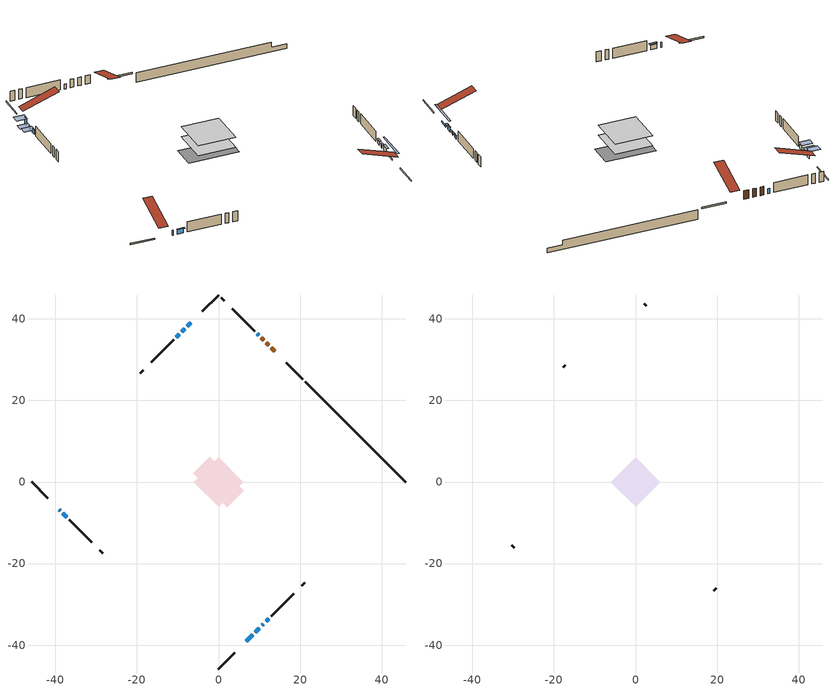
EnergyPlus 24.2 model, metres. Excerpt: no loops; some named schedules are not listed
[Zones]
conditioned space
 floor outside (Floor1 construction): -1.67,0 0,1.67 1.67,0 0,-1.67 z1.14
 floor adiabatic (AdiabaticFloorConstruction): -6.12,0 0,6.12 6.12,0 0,-6.12 z1.14
 floor foundation (Slab1 construction): -6.14,2.11 -2.11,6.14 6.14,-2.11 2.11,-6.14 z-1.17
 wall outside (RimJoist1 construction): 0,-45.85 3.96,-41.89 / -45.85,0 -41.89,-3.96 / 0,45.85 -3.96,41.89 / 20.62,25.23 16.66,29.19 z1.14:1.44
 wall outside (AdiabaticWallConstruction 1): 13.78,32.07 12.95,32.89 / 12.3,33.55 11.73,34.12 / 11.07,34.78 10.47,35.38 z1.14:3.17
 wall outside (AdiabaticWallConstruction): -6.84,39.01 -7.63,38.22 z1.14:2.77; -39.01,-6.84 -38.83,-7.02 / 9.81,36.04 9.51,36.34 z1.14:2.36; 6.84,-39.01 8.41,-37.44 z1.14:1.47; -8.29,37.56 -8.99,36.86 / 10.69,-35.16 11.03,-34.82 z1.14:1.85; -9.65,36.2 -10.35,35.5 z1.14:2.08; 9.06,-36.79 10.03,-35.82 / -38.18,-7.67 -37.2,-8.65 z1.14:2.21; 11.69,-34.16 12.33,-33.51 z1.14:1.96
 wall outside (Wall1 construction): 12.99,-32.86 18.5,-27.35 / -36.55,-9.3 -31.04,-14.81 / -11,34.85 -16.51,29.34 / 8.86,36.99 3.35,42.5 z1.14:3.58
 wall outside (Wall3 construction): 20.41,-25.44 21.19,-24.66 / -29.13,-16.72 -28.35,-17.5 / -18.42,27.43 -19.2,26.64 / 1.44,44.41 0.66,45.19 z1.14:3.58
 wall foundation (FoundationWall1 construction): 21.28,24.57,-1.17 21.28,24.57,1.14 43.39,2.46,1.14 43.39,2.46,-0.04 45.85,0,-0.04 45.85,0,-1.17
 window (WindowConstruction 6): -6.84,39.01 -7.63,38.22 z1.14:2.76
 window (WindowConstruction 9): -39.01,-6.84 -38.83,-7.02 z1.14:2.36
 window (WindowConstruction 8): 6.84,-39.01 8.41,-37.44 z1.14:1.47
 window (WindowConstruction 7): 9.81,36.04 9.52,36.33 z1.14:2.36
 window (WindowConstruction): -8.29,37.56 -8.99,36.86 z1.14:1.85
 window (WindowConstruction 1): -9.65,36.2 -10.35,35.5 z1.14:2.08
 window (WindowConstruction 2): 9.06,-36.79 10.03,-35.82 z1.14:2.21
 window (WindowConstruction 3): 10.69,-35.16 11.03,-34.82 z1.14:1.85
 window (WindowConstruction 4): 11.69,-34.16 12.33,-33.52 z1.14:1.95
 window (WindowConstruction 5): -38.17,-7.67 -37.21,-8.64 z1.14:2.21
 door (Door): 13.78,32.07 12.96,32.89 z1.14:3.17
 door (Door 1): 12.3,33.55 11.73,34.12 z1.14:3.17
 door (Door 2): 11.07,34.78 10.47,35.38 z1.14:3.17
 ceiling adiabatic (AdiabaticFloorConstruction): 0,-6.12 6.12,0 0,6.12 -6.12,0 z1.14
attic - vented
 floor to conditioned space (Floor2 construction Reversed): -6.12,0 0,6.12 6.12,0 0,-6.12 z3.58
 wall outside (Wall2 construction): 19.16,-26.69 19.75,-26.1 / -30.38,-15.47 -29.79,-16.06 / -17.17,28.68 -17.76,28.09 / 2.69,43.16 2.1,43.75 z1.14:3.58
 roof outside (Roof1 construction): 6.19,-39.66,3.58 0.23,-33.71,6.39 -1.34,-35.28,6.39 4.62,-41.23,3.58; -39.66,-6.19,3.58 -33.71,-0.23,6.39 -35.28,1.34,6.39 -41.23,-4.62,3.58; -6.19,39.66,3.58 -0.23,33.71,6.39 1.34,35.28,6.39 -4.62,41.23,3.58; 14.44,31.41,3.58 8.48,25.46,6.39 10.05,23.89,6.39 16.01,29.84,3.58
shading: -7.84,38.01 -6.63,39.22 -8.36,40.94 -9.57,39.73 z3.06; 10.27,-35.58 4.98,-40.87 5.27,-41.16 10.56,-35.87 z4.11; -9.2,36.65 -8.08,37.77 -9.8,39.5 -10.93,38.38 z2.15; -10.56,35.29 -9.44,36.41 -11.16,38.14 -12.28,37.02 z2.38; 10.18,-35.67 8.92,-36.93 9.21,-37.22 10.47,-35.97 z2.41; 11.17,-34.68 10.55,-35.3 10.84,-35.59 11.46,-34.97 z2.05; 12.48,-33.37 11.55,-34.3 11.84,-34.6 12.77,-33.66 z2.15; -37.06,-8.79 -38.32,-7.53 -38.61,-7.82 -37.35,-9.08 z2.41
[Building]
Building 1: Terrain=Suburbs
[Site:Location]
Halifax Intl AP_NS: Latitude {deg}=44.88; Longitude {deg}=-63.51; Time Zone {hr}=-4; Elevation {m}=145; Keep Site Location Information=Yes
[Site:GroundTemperature:Shallow]
3.15511, 1.33576, 1.19006, 2.05344, 5.51939, 8.9692, 11.96, 13.8546, 14.0156, 12.4746, 9.56009, 6.2161
[Site:WaterMainsTemperature]
Calculation Method=Schedule; Temperature Schedule=mains temperature schedule
[Material] Roughness=Rough; Thermal Absorptance=0.9
Name | Thickness {m} | Conductivity {W/m-K} | Density {kg/m3} | Specific Heat {J/kg-K} | Solar Absorptance | Visible Absorptance
asphalt or fiberglass shingles | 0.00635 | 0.162714 | 1121.4 | 1465.45 | 0.4 | 0.4
ceiling loosefill ins | 0.169333 | 0.0480833 | 16.02 | 1046.75 | 0.7 | 0.7
ceiling stud and cavity | 0.1397 | 0.174367 | 65.682 | 1177.47 | 0.7 | 0.7
concrete 4.0 in. | 0.1016 | 1.803125 | 2242.8 | 837.4 | 0.7 | 0.7
concrete 8.0 in. | 0.2032 | 1.803125 | 2242.8 | 837.4 | 0.7 | 0.7
door material | 0.04445 | 0.053851 | 512.64 | 1214.23 | 0.7 | 0.7
door material 1 | 0.04445 | 0.188738 | 512.64 | 1214.23 | 0.7 | 0.7
door material 2 | 0.04445 | 0.20624 | 512.64 | 1214.23 | 0.7 | 0.7
exterior vertical ins | 0.00284565 | 0.029427 | 32.04 | 1214.23 | 0.7 | 0.7
floor covering | 0.0127 | 0.0433444 | 54.468 | 1339.84 | 0.6 | 0.6
floor rigid ins | 0.051816 | 0.029427 | 32.04 | 1214.23 | 0.7 | 0.7
floor rigid ins 1; wall rigid ins | 0.512978 | 0.029427 | 32.04 | 1214.23 | 0.7 | 0.7
floor stud and cavity | 0.1397 | 0.365279 | 92.3553 | 1139.71 | 0.7 | 0.7
floor stud and cavity 1 | 0.1397 | 1.75129 | 37.0049 | 1207.88 | 0.7 | 0.7
furniture material conditioned space 1 | 0.1524 | 0.115458 | 640.8 | 1214.23 | 0.6 | 0.6
gypsum board | 0.0127 | 0.160291 | 801 | 837.4 | 0.6 | 0.6
gypsum board 1 | 0.0127 | 0.160291 | 801 | 837.4 | 0.7 | 0.7
osb sheathing 0.5 in. | 0.0127 | 0.115458 | 512.64 | 1214.23 | 0.7 | 0.7
osb sheathing 0.75 in. | 0.01905 | 0.115458 | 512.64 | 1214.23 | 0.7 | 0.7
osb sheathing 2.0 in. | 0.0508 | 0.115458 | 512.64 | 1214.23 | 0.7 | 0.7
rim joist stud and cavity | 0.0508 | 0.0292424 | 125.044 | 1163.47 | 0.6 | 0.6
wall stud and cavity | 0.1397 | 0.0923614 | 139.0536 | 1170.24 | 0.7 | 0.7
wall stud and cavity 1 | 0.0889 | 6.1454 | 50.32683 | 1063.81 | 0.6 | 0.6
wall stud and cavity 2 | 0.1397 | 0.144313 | 139.0536 | 1170.24 | 0.7 | 0.7
wall stud and cavity 3 | 0.0889 | 0.380278 | 52.3479 | 1209.89 | 0.7 | 0.7
wall stud and cavity 4 | 0.0889 | 0.391764 | 83.0341 | 1211.67 | 0.7 | 0.7
wood siding | 0.0254 | 0.102417 | 544.68 | 1172.36 | 0.4 | 0.4
wood siding 1 | 0.00254 | 0.102417 | 544.68 | 1172.36 | 0.4 | 0.4
wood siding 2; wood siding 3; wood siding 4 | 0.0254 | 0.102417 | 544.68 | 1172.36 | 0.7 | 0.7
[WindowMaterial:SimpleGlazingSystem]
Name | U-Factor {W/m2-K} | Solar Heat Gain Coefficient
WindowMaterial | 3.27507 | 0.49
WindowMaterial 1 | 3.284723 | 0.52
WindowMaterial 2 | 3.28699 | 0.57
WindowMaterial 3 | 3.24441 | 0.4
WindowMaterial 4 | 3.28075 | 0.5
WindowMaterial 5 | 3.01104 | 0.51
WindowMaterial 6 | 3.04227 | 0.45
WindowMaterial 7 | 3.20807 | 0.33
WindowMaterial 8 | 3.06442 | 0.37
[Construction]
AdiabaticFloorConstruction: floor stud and cavity 1, floor rigid ins 1, osb sheathing 0.75 in., floor covering
AdiabaticWallConstruction: wood siding 3, wall rigid ins, wall stud and cavity 3, gypsum board
AdiabaticWallConstruction 1: wood siding 4, wall rigid ins, wall stud and cavity 3, gypsum board
Door: door material
Door 1: door material 1
Door 2: door material 2
Floor1 construction: floor stud and cavity, floor rigid ins, osb sheathing 0.75 in., floor covering
Floor2 construction Reversed: gypsum board, ceiling stud and cavity, ceiling loosefill ins
FoundationWall1 construction: concrete 8.0 in., gypsum board 1
furniture construction conditioned space 1: furniture material conditioned space 1
PartitionWallConstruction: gypsum board, wall stud and cavity 4, gypsum board
RimJoist1 construction: wood siding 2, osb sheathing 2.0 in., rim joist stud and cavity
Roof1 construction: asphalt or fiberglass shingles
Slab1 construction: concrete 4.0 in.
Wall1 construction: wood siding, osb sheathing 0.5 in., wall stud and cavity, gypsum board
Wall2 construction: wood siding 1, wall stud and cavity 1
Wall3 construction: wood siding, osb sheathing 0.5 in., wall stud and cavity 2, gypsum board
WindowConstruction: WindowMaterial
WindowConstruction 1: WindowMaterial 1
WindowConstruction 2; WindowConstruction 5: WindowMaterial 2
WindowConstruction 3: WindowMaterial 3
WindowConstruction 4: WindowMaterial 4
WindowConstruction 6: WindowMaterial 5
WindowConstruction 7: WindowMaterial 6
WindowConstruction 8: WindowMaterial 7
WindowConstruction 9: WindowMaterial 8
[Zone] Multiplier=1; Part of Total Floor Area=Yes
Name | Volume {m3}
attic - vented | 34.089
conditioned space | 351.4
[Space]
Name | Zone | Volume {m3}
attic - vented 1 | attic - vented | 34.089
conditioned space 1 | conditioned space | 351.4
[ZoneInfiltration:EffectiveLeakageArea]
infil attic - vented 1: Zone or Space=attic - vented 1; Schedule=Always On Discrete; Effective Air Leakage Area {cm2}=2679.04; Stack Coefficient=0.000364809; Wind Coefficient=1.29049e-05
[ZoneMixing]
whole house fan mix: Zone or Space=attic - vented; Schedule=Always On Continuous; Design Flow Rate Calculation Method=Flow/Zone; Design Flow Rate {m3/s}=0; Source Zone or Space=conditioned space
[SurfaceProperty:ExposedFoundationPerimeter]
Slab1: Exposed Perimeter Calculation Method=TotalExposedPerimeter; Total Exposed Perimeter {m}=34.747
[InternalMass] Zone or ZoneList=conditioned space; Space or SpaceList=conditioned space 1
Name | Construction | Surface Area {m2}
furniture mass conditioned space 1 | furniture construction conditioned space 1 | 58.7638
partition wall mass | PartitionWallConstruction | 146.909
[Lights]
interior lighting: Zone or ZoneList or Space or SpaceList=conditioned space 1; Schedule=interior lighting schedule; Design Level Calculation Method=LightingLevel; Lighting Level {W}=343.2; Return Air Fraction=0; Fraction Radiant=0.6; Fraction Visible=0.2; Fraction Replaceable=1
[People]
occupants: Zone or ZoneList or Space or SpaceList=conditioned space 1; Number of People Schedule=occupants schedule; Number of People Calculation Method=People; Number of People=3; Fraction Radiant=0.314171; Sensible Heat Fraction=0.56303; Activity Level Schedule=occupants activity schedule; Carbon Dioxide Generation Rate {m3/s-W}=0; Enable ASHRAE 55 Comfort Warnings=No; Mean Radiant Temperature Calculation Type=EnclosureAveraged
[ElectricEquipment] Zone or ZoneList or Space or SpaceList=conditioned space 1; Design Level Calculation Method=EquipmentLevel
Name | Schedule | Design Level {W} | Fraction Latent | Fraction Radiant | Fraction Lost
clothes dryer | clothes dryer schedule | 140.772 | 0.015 | 0.081 | 0.85
clothes washer | clothes washer schedule | 32.1985 | 0.03 | 0.162 | 0.7
cooking range | cooking range schedule | 215.147 | 0.08 | 0.432 | 0.2
dishwasher | dishwasher schedule | 66.8632 | 0.3 | 0.18 | 0.4
fridge | fridge schedule | 72.9452 | 0 | 0.6 | 0
mech vent house fan | mech vent house fan schedule | 0 | 0 | 0 | 1
mech vent house fan cfis | mech vent house fan cfis schedule | 0 | 0 | 0 | 0
misc plug loads | misc plug loads schedule | 494.7 | 0.045 | 0.513 | 0.1
whole house fan | Always On Discrete | 0 | 0 | 0 | 1
[OtherEquipment] Zone or ZoneList or Space or SpaceList=conditioned space 1; Design Level Calculation Method=EquipmentLevel
Name | Fuel Type | Schedule | Design Level {W} | Fraction Latent | Fraction Radiant | Fraction Lost
clothes dryer 1 | Electricity | clothes dryer schedule | 0 | 0.015 | 0.081 | 0.85
cooking range 1 | Electricity | cooking range schedule | 0 | 0.08 | 0.432 | 0.2
general water use latent | None | general water use schedule | 62.594 | 1 | 0 | 0
general water use sensible | None | general water use schedule | -61.6891 | 0 | 0.6 | 0
mech vent house fan latent load | None | Always On Discrete | 0 | 1 | 0 | 0
mech vent house fan sensible load | None | Always On Discrete | 0 | 0 | 0 | 0
water heater energy adjustment1 | Electricity | Always On Discrete | 0.01 | 0 | 0 | 1
[ZoneInfiltration:DesignFlowRate] Zone or ZoneList or Space or SpaceList=conditioned space 1; Schedule=Always On Discrete; Design Flow Rate Calculation Method=Flow/Zone; Design Flow Rate {m3/s}=0
infil flow; natural vent flow; whole house fan flow
[Foundation:Kiva]
Foundation Kiva 1: Initial Indoor Air Temperature {C}=18; Wall Height Above Grade {m}=1.13998; Wall Depth Below Slab {m}=0.2032; Custom Block Material Name 1=exterior vertical ins; Custom Block Depth 1 {m}=2.30999; Custom Block X Position 1 {m}=0.2159; Custom Block Z Position 1 {m}=0
[Foundation:Kiva:Settings]
Soil Conductivity {W/m-K}=0.849921; Soil Density {kg/m3}=1842.3; Soil Specific Heat {J/kg-K}=418.7; Ground Solar Absorptivity=0.9; Ground Thermal Absorptivity=0.9; Ground Surface Roughness {m}=0.03; Far-Field Width {m}=40; Deep-Ground Boundary Condition=ZeroFlux; Deep-Ground Depth {m}=40; Minimum Cell Dimension {m}=0.2; Maximum Cell Growth Coefficient=3; Simulation Timestep=Timestep
[Exterior:Lights]
exterior lighting: Schedule=exterior lighting schedule; Design Level {W}=75.6
[Schedule:Constant]
Name | Hourly Value
Always On Continuous; mech vent house fan schedule; mech vent house fan cfis schedule; Always On Discrete | 1
occupants activity schedule | 117.228
fridge schedule | 0
[Schedule:Week:Daily]
interior lighting schedule Week Rule - Jan1-Jan27: interior lighting schedule day, interior lighting schedule day, interior lighting schedule day, interior lighting schedule day, interior lighting schedule day, interior lighting schedule day, interior lighting schedule day, interior lighting schedule default day, interior lighting schedule default day, interior lighting schedule default day, interior lighting schedule default day, interior lighting schedule default day
interior lighting schedule Week Rule - Jan28-Feb3: interior lighting schedule day, interior lighting schedule day, interior lighting schedule day, interior lighting schedule day, interior lighting schedule day 1, interior lighting schedule day 1, interior lighting schedule day 1, interior lighting schedule default day, interior lighting schedule default day, interior lighting schedule default day, interior lighting schedule default day, interior lighting schedule default day
interior lighting schedule Week Rule - Feb4-Feb24: interior lighting schedule day 1, interior lighting schedule day 1, interior lighting schedule day 1, interior lighting schedule day 1, interior lighting schedule day 1, interior lighting schedule day 1, interior lighting schedule day 1, interior lighting schedule default day, interior lighting schedule default day, interior lighting schedule default day, interior lighting schedule default day, interior lighting schedule default day
interior lighting schedule Week Rule - Feb25-Mar3: interior lighting schedule day 1, interior lighting schedule day 1, interior lighting schedule day 1, interior lighting schedule day 1, interior lighting schedule day 2, interior lighting schedule day 2, interior lighting schedule day 2, interior lighting schedule default day, interior lighting schedule default day, interior lighting schedule default day, interior lighting schedule default day, interior lighting schedule default day
interior lighting schedule Week Rule - Mar4-Mar31: interior lighting schedule day 2, interior lighting schedule day 2, interior lighting schedule day 2, interior lighting schedule day 2, interior lighting schedule day 2, interior lighting schedule day 2, interior lighting schedule day 2, interior lighting schedule default day, interior lighting schedule default day, interior lighting schedule default day, interior lighting schedule default day, interior lighting schedule default day
interior lighting schedule Week Rule - Apr1-Apr28: interior lighting schedule day 3, interior lighting schedule day 3, interior lighting schedule day 3, interior lighting schedule day 3, interior lighting schedule day 3, interior lighting schedule day 3, interior lighting schedule day 3, interior lighting schedule default day, interior lighting schedule default day, interior lighting schedule default day, interior lighting schedule default day, interior lighting schedule default day
interior lighting schedule Week Rule - Apr29-May5: interior lighting schedule day 3, interior lighting schedule day 3, interior lighting schedule day 4, interior lighting schedule day 4, interior lighting schedule day 4, interior lighting schedule day 4, interior lighting schedule day 4, interior lighting schedule default day, interior lighting schedule default day, interior lighting schedule default day, interior lighting schedule default day, interior lighting schedule default day
interior lighting schedule Week Rule - May6-May26: interior lighting schedule day 4, interior lighting schedule day 4, interior lighting schedule day 4, interior lighting schedule day 4, interior lighting schedule day 4, interior lighting schedule day 4, interior lighting schedule day 4, interior lighting schedule default day, interior lighting schedule default day, interior lighting schedule default day, interior lighting schedule default day, interior lighting schedule default day
interior lighting schedule Week Rule - May27-Jun2: interior lighting schedule day 4, interior lighting schedule day 4, interior lighting schedule day 4, interior lighting schedule day 4, interior lighting schedule day 4, interior lighting schedule day 5, interior lighting schedule day 5, interior lighting schedule default day, interior lighting schedule default day, interior lighting schedule default day, interior lighting schedule default day, interior lighting schedule default day
interior lighting schedule Week Rule - Jun3-Jun30: interior lighting schedule day 5, interior lighting schedule day 5, interior lighting schedule day 5, interior lighting schedule day 5, interior lighting schedule day 5, interior lighting schedule day 5, interior lighting schedule day 5, interior lighting schedule default day, interior lighting schedule default day, interior lighting schedule default day, interior lighting schedule default day, interior lighting schedule default day
interior lighting schedule Week Rule - Jul1-Jul28: interior lighting schedule day 6, interior lighting schedule day 6, interior lighting schedule day 6, interior lighting schedule day 6, interior lighting schedule day 6, interior lighting schedule day 6, interior lighting schedule day 6, interior lighting schedule default day, interior lighting schedule default day, interior lighting schedule default day, interior lighting schedule default day, interior lighting schedule default day
interior lighting schedule Week Rule - Jul29-Aug4: interior lighting schedule day 6, interior lighting schedule day 6, interior lighting schedule day 6, interior lighting schedule day 7, interior lighting schedule day 7, interior lighting schedule day 7, interior lighting schedule day 7, interior lighting schedule default day, interior lighting schedule default day, interior lighting schedule default day, interior lighting schedule default day, interior lighting schedule default day
interior lighting schedule Week Rule - Aug5-Aug25: interior lighting schedule day 7, interior lighting schedule day 7, interior lighting schedule day 7, interior lighting schedule day 7, interior lighting schedule day 7, interior lighting schedule day 7, interior lighting schedule day 7, interior lighting schedule default day, interior lighting schedule default day, interior lighting schedule default day, interior lighting schedule default day, interior lighting schedule default day
interior lighting schedule Week Rule - Aug26-Sep1: interior lighting schedule day 7, interior lighting schedule day 7, interior lighting schedule day 7, interior lighting schedule day 7, interior lighting schedule day 7, interior lighting schedule day 7, interior lighting schedule day 8, interior lighting schedule default day, interior lighting schedule default day, interior lighting schedule default day, interior lighting schedule default day, interior lighting schedule default day
interior lighting schedule Week Rule - Sep2-Sep29: interior lighting schedule day 8, interior lighting schedule day 8, interior lighting schedule day 8, interior lighting schedule day 8, interior lighting schedule day 8, interior lighting schedule day 8, interior lighting schedule day 8, interior lighting schedule default day, interior lighting schedule default day, interior lighting schedule default day, interior lighting schedule default day, interior lighting schedule default day
interior lighting schedule Week Rule - Sep30-Oct6: interior lighting schedule day 8, interior lighting schedule day 9, interior lighting schedule day 9, interior lighting schedule day 9, interior lighting schedule day 9, interior lighting schedule day 9, interior lighting schedule day 9, interior lighting schedule default day, interior lighting schedule default day, interior lighting schedule default day, interior lighting schedule default day, interior lighting schedule default day
interior lighting schedule Week Rule - Oct7-Oct27: interior lighting schedule day 9, interior lighting schedule day 9, interior lighting schedule day 9, interior lighting schedule day 9, interior lighting schedule day 9, interior lighting schedule day 9, interior lighting schedule day 9, interior lighting schedule default day, interior lighting schedule default day, interior lighting schedule default day, interior lighting schedule default day, interior lighting schedule default day
interior lighting schedule Week Rule - Oct28-Nov3: interior lighting schedule day 9, interior lighting schedule day 9, interior lighting schedule day 9, interior lighting schedule day 9, interior lighting schedule day 10, interior lighting schedule day 10, interior lighting schedule day 10, interior lighting schedule default day, interior lighting schedule default day, interior lighting schedule default day, interior lighting schedule default day, interior lighting schedule default day
interior lighting schedule Week Rule - Nov4-Nov24: interior lighting schedule day 10, interior lighting schedule day 10, interior lighting schedule day 10, interior lighting schedule day 10, interior lighting schedule day 10, interior lighting schedule day 10, interior lighting schedule day 10, interior lighting schedule default day, interior lighting schedule default day, interior lighting schedule default day, interior lighting schedule default day, interior lighting schedule default day
interior lighting schedule Week Rule - Nov25-Dec1: interior lighting schedule day 10, interior lighting schedule day 10, interior lighting schedule day 10, interior lighting schedule day 10, interior lighting schedule day 10, interior lighting schedule day 10, interior lighting schedule day 11, interior lighting schedule default day, interior lighting schedule default day, interior lighting schedule default day, interior lighting schedule default day, interior lighting schedule default day
interior lighting schedule Week Rule - Dec2-Dec31: interior lighting schedule day 11, interior lighting schedule day 11, interior lighting schedule day 11, interior lighting schedule day 11, interior lighting schedule day 11, interior lighting schedule day 11, interior lighting schedule day 11, interior lighting schedule default day, interior lighting schedule default day, interior lighting schedule default day, interior lighting schedule default day, interior lighting schedule default day
occupants schedule Week Rule - Jan1-Dec31: occupants schedule day, occupants schedule day, occupants schedule day, occupants schedule day, occupants schedule day, occupants schedule day, occupants schedule day, occupants schedule default day, occupants schedule default day, occupants schedule default day, occupants schedule default day, occupants schedule default day
clothes dryer schedule Week Rule - Jan1-Dec31: clothes dryer schedule day, clothes dryer schedule day, clothes dryer schedule day, clothes dryer schedule day, clothes dryer schedule day, clothes dryer schedule day, clothes dryer schedule day, clothes dryer schedule default day, clothes dryer schedule default day, clothes dryer schedule default day, clothes dryer schedule default day, clothes dryer schedule default day
clothes washer schedule Week Rule - Jan1-Dec31: clothes washer schedule day, clothes washer schedule day, clothes washer schedule day, clothes washer schedule day, clothes washer schedule day, clothes washer schedule day, clothes washer schedule day, clothes washer schedule default day, clothes washer schedule default day, clothes washer schedule default day, clothes washer schedule default day, clothes washer schedule default day
cooking range schedule Week Rule - Jan1-Dec31: cooking range schedule day, cooking range schedule day, cooking range schedule day, cooking range schedule day, cooking range schedule day, cooking range schedule day, cooking range schedule day, cooking range schedule default day, cooking range schedule default day, cooking range schedule default day, cooking range schedule default day, cooking range schedule default day
dishwasher schedule Week Rule - Jan1-Dec31: dishwasher schedule day, dishwasher schedule day, dishwasher schedule day, dishwasher schedule day, dishwasher schedule day, dishwasher schedule day, dishwasher schedule day, dishwasher schedule default day, dishwasher schedule default day, dishwasher schedule default day, dishwasher schedule default day, dishwasher schedule default day
misc plug loads schedule Week Rule - Jan1-Dec31: misc plug loads schedule day, misc plug loads schedule day, misc plug loads schedule day, misc plug loads schedule day, misc plug loads schedule day, misc plug loads schedule day, misc plug loads schedule day, misc plug loads schedule default day, misc plug loads schedule default day, misc plug loads schedule default day, misc plug loads schedule default day, misc plug loads schedule default day
general water use schedule Week Rule - Jan1-Dec31: general water use schedule day, general water use schedule day, general water use schedule day, general water use schedule day, general water use schedule day, general water use schedule day, general water use schedule day, general water use schedule default day, general water use schedule default day, general water use schedule default day, general water use schedule default day, general water use schedule default day
exterior lighting schedule Week Rule - Jan1-Jan27: exterior lighting schedule day, exterior lighting schedule day, exterior lighting schedule day, exterior lighting schedule day, exterior lighting schedule day, exterior lighting schedule day, exterior lighting schedule day, exterior lighting schedule default day, exterior lighting schedule default day, exterior lighting schedule default day, exterior lighting schedule default day, exterior lighting schedule default day
exterior lighting schedule Week Rule - Jan28-Feb3: exterior lighting schedule day, exterior lighting schedule day, exterior lighting schedule day, exterior lighting schedule day, exterior lighting schedule day 1, exterior lighting schedule day 1, exterior lighting schedule day 1, exterior lighting schedule default day, exterior lighting schedule default day, exterior lighting schedule default day, exterior lighting schedule default day, exterior lighting schedule default day
exterior lighting schedule Week Rule - Feb4-Feb24: exterior lighting schedule day 1, exterior lighting schedule day 1, exterior lighting schedule day 1, exterior lighting schedule day 1, exterior lighting schedule day 1, exterior lighting schedule day 1, exterior lighting schedule day 1, exterior lighting schedule default day, exterior lighting schedule default day, exterior lighting schedule default day, exterior lighting schedule default day, exterior lighting schedule default day
exterior lighting schedule Week Rule - Feb25-Mar3: exterior lighting schedule day 1, exterior lighting schedule day 1, exterior lighting schedule day 1, exterior lighting schedule day 1, exterior lighting schedule day 2, exterior lighting schedule day 2, exterior lighting schedule day 2, exterior lighting schedule default day, exterior lighting schedule default day, exterior lighting schedule default day, exterior lighting schedule default day, exterior lighting schedule default day
exterior lighting schedule Week Rule - Mar4-Mar31: exterior lighting schedule day 2, exterior lighting schedule day 2, exterior lighting schedule day 2, exterior lighting schedule day 2, exterior lighting schedule day 2, exterior lighting schedule day 2, exterior lighting schedule day 2, exterior lighting schedule default day, exterior lighting schedule default day, exterior lighting schedule default day, exterior lighting schedule default day, exterior lighting schedule default day
exterior lighting schedule Week Rule - Apr1-Apr28: exterior lighting schedule day 3, exterior lighting schedule day 3, exterior lighting schedule day 3, exterior lighting schedule day 3, exterior lighting schedule day 3, exterior lighting schedule day 3, exterior lighting schedule day 3, exterior lighting schedule default day, exterior lighting schedule default day, exterior lighting schedule default day, exterior lighting schedule default day, exterior lighting schedule default day
exterior lighting schedule Week Rule - Apr29-May5: exterior lighting schedule day 3, exterior lighting schedule day 3, exterior lighting schedule day 4, exterior lighting schedule day 4, exterior lighting schedule day 4, exterior lighting schedule day 4, exterior lighting schedule day 4, exterior lighting schedule default day, exterior lighting schedule default day, exterior lighting schedule default day, exterior lighting schedule default day, exterior lighting schedule default day
exterior lighting schedule Week Rule - May6-May26: exterior lighting schedule day 4, exterior lighting schedule day 4, exterior lighting schedule day 4, exterior lighting schedule day 4, exterior lighting schedule day 4, exterior lighting schedule day 4, exterior lighting schedule day 4, exterior lighting schedule default day, exterior lighting schedule default day, exterior lighting schedule default day, exterior lighting schedule default day, exterior lighting schedule default day
exterior lighting schedule Week Rule - May27-Jun2: exterior lighting schedule day 4, exterior lighting schedule day 4, exterior lighting schedule day 4, exterior lighting schedule day 4, exterior lighting schedule day 4, exterior lighting schedule day 5, exterior lighting schedule day 5, exterior lighting schedule default day, exterior lighting schedule default day, exterior lighting schedule default day, exterior lighting schedule default day, exterior lighting schedule default day
exterior lighting schedule Week Rule - Jun3-Jun30: exterior lighting schedule day 5, exterior lighting schedule day 5, exterior lighting schedule day 5, exterior lighting schedule day 5, exterior lighting schedule day 5, exterior lighting schedule day 5, exterior lighting schedule day 5, exterior lighting schedule default day, exterior lighting schedule default day, exterior lighting schedule default day, exterior lighting schedule default day, exterior lighting schedule default day
exterior lighting schedule Week Rule - Jul1-Jul28: exterior lighting schedule day 6, exterior lighting schedule day 6, exterior lighting schedule day 6, exterior lighting schedule day 6, exterior lighting schedule day 6, exterior lighting schedule day 6, exterior lighting schedule day 6, exterior lighting schedule default day, exterior lighting schedule default day, exterior lighting schedule default day, exterior lighting schedule default day, exterior lighting schedule default day
exterior lighting schedule Week Rule - Jul29-Aug4: exterior lighting schedule day 6, exterior lighting schedule day 6, exterior lighting schedule day 6, exterior lighting schedule day 7, exterior lighting schedule day 7, exterior lighting schedule day 7, exterior lighting schedule day 7, exterior lighting schedule default day, exterior lighting schedule default day, exterior lighting schedule default day, exterior lighting schedule default day, exterior lighting schedule default day
exterior lighting schedule Week Rule - Aug5-Aug25: exterior lighting schedule day 7, exterior lighting schedule day 7, exterior lighting schedule day 7, exterior lighting schedule day 7, exterior lighting schedule day 7, exterior lighting schedule day 7, exterior lighting schedule day 7, exterior lighting schedule default day, exterior lighting schedule default day, exterior lighting schedule default day, exterior lighting schedule default day, exterior lighting schedule default day
exterior lighting schedule Week Rule - Aug26-Sep1: exterior lighting schedule day 7, exterior lighting schedule day 7, exterior lighting schedule day 7, exterior lighting schedule day 7, exterior lighting schedule day 7, exterior lighting schedule day 7, exterior lighting schedule day 8, exterior lighting schedule default day, exterior lighting schedule default day, exterior lighting schedule default day, exterior lighting schedule default day, exterior lighting schedule default day
exterior lighting schedule Week Rule - Sep2-Sep29: exterior lighting schedule day 8, exterior lighting schedule day 8, exterior lighting schedule day 8, exterior lighting schedule day 8, exterior lighting schedule day 8, exterior lighting schedule day 8, exterior lighting schedule day 8, exterior lighting schedule default day, exterior lighting schedule default day, exterior lighting schedule default day, exterior lighting schedule default day, exterior lighting schedule default day
exterior lighting schedule Week Rule - Sep30-Oct6: exterior lighting schedule day 8, exterior lighting schedule day 9, exterior lighting schedule day 9, exterior lighting schedule day 9, exterior lighting schedule day 9, exterior lighting schedule day 9, exterior lighting schedule day 9, exterior lighting schedule default day, exterior lighting schedule default day, exterior lighting schedule default day, exterior lighting schedule default day, exterior lighting schedule default day
exterior lighting schedule Week Rule - Oct7-Oct27: exterior lighting schedule day 9, exterior lighting schedule day 9, exterior lighting schedule day 9, exterior lighting schedule day 9, exterior lighting schedule day 9, exterior lighting schedule day 9, exterior lighting schedule day 9, exterior lighting schedule default day, exterior lighting schedule default day, exterior lighting schedule default day, exterior lighting schedule default day, exterior lighting schedule default day
exterior lighting schedule Week Rule - Oct28-Nov3: exterior lighting schedule day 9, exterior lighting schedule day 9, exterior lighting schedule day 9, exterior lighting schedule day 9, exterior lighting schedule day 10, exterior lighting schedule day 10, exterior lighting schedule day 10, exterior lighting schedule default day, exterior lighting schedule default day, exterior lighting schedule default day, exterior lighting schedule default day, exterior lighting schedule default day
exterior lighting schedule Week Rule - Nov4-Nov24: exterior lighting schedule day 10, exterior lighting schedule day 10, exterior lighting schedule day 10, exterior lighting schedule day 10, exterior lighting schedule day 10, exterior lighting schedule day 10, exterior lighting schedule day 10, exterior lighting schedule default day, exterior lighting schedule default day, exterior lighting schedule default day, exterior lighting schedule default day, exterior lighting schedule default day
exterior lighting schedule Week Rule - Nov25-Dec1: exterior lighting schedule day 10, exterior lighting schedule day 10, exterior lighting schedule day 10, exterior lighting schedule day 10, exterior lighting schedule day 10, exterior lighting schedule day 10, exterior lighting schedule day 11, exterior lighting schedule default day, exterior lighting schedule default day, exterior lighting schedule default day, exterior lighting schedule default day, exterior lighting schedule default day
exterior lighting schedule Week Rule - Dec2-Dec31: exterior lighting schedule day 11, exterior lighting schedule day 11, exterior lighting schedule day 11, exterior lighting schedule day 11, exterior lighting schedule day 11, exterior lighting schedule day 11, exterior lighting schedule day 11, exterior lighting schedule default day, exterior lighting schedule default day, exterior lighting schedule default day, exterior lighting schedule default day, exterior lighting schedule default day
[Schedule:Year]
interior lighting schedule: interior lighting schedule Week Rule - Jan1-Jan27, 1, 1, 1, 27, interior lighting schedule Week Rule - Jan28-Feb3, 1, 28, 2, 3, interior lighting schedule Week Rule - Feb4-Feb24, 2, 4, 2, 24, interior lighting schedule Week Rule - Feb25-Mar3, 2, 25, 3, 3, interior lighting schedule Week Rule - Mar4-Mar31, 3, 4, 3, 31, interior lighting schedule Week Rule - Apr1-Apr28, 4, 1, 4, 28, interior lighting schedule Week Rule - Apr29-May5, 4, 29, 5, 5, interior lighting schedule Week Rule - May6-May26, 5, 6, 5, 26, interior lighting schedule Week Rule - May27-Jun2, 5, 27, 6, 2, interior lighting schedule Week Rule - Jun3-Jun30, 6, 3, 6, 30, interior lighting schedule Week Rule - Jul1-Jul28, 7, 1, 7, 28, interior lighting schedule Week Rule - Jul29-Aug4, 7, 29, 8, 4, interior lighting schedule Week Rule - Aug5-Aug25, 8, 5, 8, 25, interior lighting schedule Week Rule - Aug26-Sep1, 8, 26, 9, 1, interior lighting schedule Week Rule - Sep2-Sep29, 9, 2, 9, 29, interior lighting schedule Week Rule - Sep30-Oct6, 9, 30, 10, 6, interior lighting schedule Week Rule - Oct7-Oct27, 10, 7, 10, 27, interior lighting schedule Week Rule - Oct28-Nov3, 10, 28, 11, 3, interior lighting schedule Week Rule - Nov4-Nov24, 11, 4, 11, 24, interior lighting schedule Week Rule - Nov25-Dec1, 11, 25, 12, 1, interior lighting schedule Week Rule - Dec2-Dec31, 12, 2, 12, 31
occupants schedule: occupants schedule Week Rule - Jan1-Dec31, 1, 1, 12, 31
clothes dryer schedule: clothes dryer schedule Week Rule - Jan1-Dec31, 1, 1, 12, 31
clothes washer schedule: clothes washer schedule Week Rule - Jan1-Dec31, 1, 1, 12, 31
cooking range schedule: cooking range schedule Week Rule - Jan1-Dec31, 1, 1, 12, 31
dishwasher schedule: dishwasher schedule Week Rule - Jan1-Dec31, 1, 1, 12, 31
misc plug loads schedule: misc plug loads schedule Week Rule - Jan1-Dec31, 1, 1, 12, 31
general water use schedule: general water use schedule Week Rule - Jan1-Dec31, 1, 1, 12, 31
exterior lighting schedule: exterior lighting schedule Week Rule - Jan1-Jan27, 1, 1, 1, 27, exterior lighting schedule Week Rule - Jan28-Feb3, 1, 28, 2, 3, exterior lighting schedule Week Rule - Feb4-Feb24, 2, 4, 2, 24, exterior lighting schedule Week Rule - Feb25-Mar3, 2, 25, 3, 3, exterior lighting schedule Week Rule - Mar4-Mar31, 3, 4, 3, 31, exterior lighting schedule Week Rule - Apr1-Apr28, 4, 1, 4, 28, exterior lighting schedule Week Rule - Apr29-May5, 4, 29, 5, 5, exterior lighting schedule Week Rule - May6-May26, 5, 6, 5, 26, exterior lighting schedule Week Rule - May27-Jun2, 5, 27, 6, 2, exterior lighting schedule Week Rule - Jun3-Jun30, 6, 3, 6, 30, exterior lighting schedule Week Rule - Jul1-Jul28, 7, 1, 7, 28, exterior lighting schedule Week Rule - Jul29-Aug4, 7, 29, 8, 4, exterior lighting schedule Week Rule - Aug5-Aug25, 8, 5, 8, 25, exterior lighting schedule Week Rule - Aug26-Sep1, 8, 26, 9, 1, exterior lighting schedule Week Rule - Sep2-Sep29, 9, 2, 9, 29, exterior lighting schedule Week Rule - Sep30-Oct6, 9, 30, 10, 6, exterior lighting schedule Week Rule - Oct7-Oct27, 10, 7, 10, 27, exterior lighting schedule Week Rule - Oct28-Nov3, 10, 28, 11, 3, exterior lighting schedule Week Rule - Nov4-Nov24, 11, 4, 11, 24, exterior lighting schedule Week Rule - Nov25-Dec1, 11, 25, 12, 1, exterior lighting schedule Week Rule - Dec2-Dec31, 12, 2, 12, 31
[Schedule:Compact]
mains temperature schedule: Through: 01/01, For: AllDays, Until: 24:00, 7.41, Through: 01/02, For: AllDays, Until: 24:00, 7.34833, Through: 01/03, For: AllDays, Until: 24:00, 7.28778, Through: 01/04, For: AllDays, Until: 24:00, 7.22889, Through: 01/05, For: AllDays, Until: 24:00, 7.17056, Through: 01/06, For: AllDays, Until: 24:00, 7.11333, Through: 01/07, For: AllDays, Until: 24:00, 7.05722, Through: 01/08, For: AllDays, Until: 24:00, 7.00167, Through: 01/09, For: AllDays, Until: 24:00, 6.94778, Through: 01/10, For: AllDays, Until: 24:00, 6.895, Through: 01/11, For: AllDays, Until: 24:00, 6.84333, Through: 01/12, For: AllDays, Until: 24:00, 6.79278, Through: 01/13, For: AllDays, Until: 24:00, 6.74389, Through: 01/14, For: AllDays, Until: 24:00, 6.69556, Through: 01/15, For: AllDays, Until: 24:00, 6.64889, Through: 01/16, For: AllDays, Until: 24:00, 6.60278, Through: 01/17, For: AllDays, Until: 24:00, 6.55833, Through: 01/18, For: AllDays, Until: 24:00, 6.515, Through: 01/19, For: AllDays, Until: 24:00, 6.47333, Through: 01/20, For: AllDays, Until: 24:00, 6.43278, Through: 01/21, For: AllDays, Until: 24:00, 6.39333, Through: 01/22, For: AllDays, Until: 24:00, 6.355, Through: 01/23, For: AllDays, Until: 24:00, 6.31833, Through: 01/24, For: AllDays, Until: 24:00, 6.28278, Through: 01/25, For: AllDays, Until: 24:00, 6.24889, Through: 01/26, For: AllDays, Until: 24:00, 6.21611, Through: 01/27, For: AllDays, Until: 24:00, 6.18444, Through: 01/28, For: AllDays, Until: 24:00, 6.15444, Through: 01/29, For: AllDays, Until: 24:00, 6.12556, Through: 01/30, For: AllDays, Until: 24:00, 6.09833, Through: 01/31, For: AllDays, Until: 24:00, 6.07222, Through: 02/01, For: AllDays, Until: 24:00, 6.04778, Through: 02/02, For: AllDays, Until: 24:00, 6.02444, Through: 02/03, For: AllDays, Until: 24:00, 6.00278, Through: 02/04, For: AllDays, Until: 24:00, 5.98222, Through: 02/05, For: AllDays, Until: 24:00, 5.96333, Through: 02/06, For: AllDays, Until: 24:00, 5.94556, Through: 02/07, For: AllDays, Until: 24:00, 5.92944, Through: 02/08, For: AllDays, Until: 24:00, 5.915, Through: 02/09, For: AllDays, Until: 24:00, 5.90167, Through: 02/10, For: AllDays, Until: 24:00, 5.89, Through: 02/11, For: AllDays, Until: 24:00, 5.87944, Through: 02/12, For: AllDays, Until: 24:00, 5.87056, Through: 02/13, For: AllDays, Until: 24:00, 5.86333, Through: 02/14, For: AllDays, Until: 24:00, 5.85722, Through: 02/15, For: AllDays, Until: 24:00, 5.85278, Through: 02/16, For: AllDays, Until: 24:00, 5.84944, Through: 02/17, For: AllDays, Until: 24:00, 5.84833, Through: 02/18, For: AllDays, Until: 24:00, 5.84778, Through: 02/19, For: AllDays, Until: 24:00, 5.84944, Through: 02/20, For: AllDays, Until: 24:00, 5.85167, Through: 02/21, For: AllDays, Until: 24:00, 5.85611, Through: 02/22, For: AllDays, Until: 24:00, 5.86167, Through: 02/23, For: AllDays, Until: 24:00, 5.86889, Through: 02/24, For: AllDays, Until: 24:00, 5.87722, Through: 02/25, For: AllDays, Until: 24:00, 5.88722, Through: 02/26, For: AllDays, Until: 24:00, 5.89889, Through: 02/27, For: AllDays, Until: 24:00, 5.91167, Through: 02/28, For: AllDays, Until: 24:00, 5.92611, Through: 03/01, For: AllDays, Until: 24:00, 5.94222, Through: 03/02, For: AllDays, Until: 24:00, 5.95944, Through: 03/03, For: AllDays, Until: 24:00, 5.97778, Through: 03/04, For: AllDays, Until: 24:00, 5.99778, Through: 03/05, For: AllDays, Until: 24:00, 6.01944, Through: 03/06, For: AllDays, Until: 24:00, 6.04222, Through: 03/07, For: AllDays, Until: 24:00, 6.06667, Through: 03/08, For: AllDays, Until: 24:00, 6.09222, Through: 03/09, For: AllDays, Until: 24:00, 6.11944, Through: 03/10, For: AllDays, Until: 24:00, 6.14778, Through: 03/11, For: AllDays, Until: 24:00, 6.17722, Through: 03/12, For: AllDays, Until: 24:00, 6.20833, Through: 03/13, For: AllDays, Until: 24:00, 6.24111, Through: 03/14, For: AllDays, Until: 24:00, 6.275, Through: 03/15, For: AllDays, Until: 24:00, 6.31, Through: 03/16, For: AllDays, Until: 24:00, 6.34667, Through: 03/17, For: AllDays, Until: 24:00, 6.38444, Through: 03/18, For: AllDays, Until: 24:00, 6.42333, Through: 03/19, For: AllDays, Until: 24:00, 6.46389, Through: 03/20, For: AllDays, Until: 24:00, 6.50556, Through: 03/21, For: AllDays, Until: 24:00, 6.54833, Through: 03/22, For: AllDays, Until: 24:00, 6.59278, Through: 03/23, For: AllDays, Until: 24:00, 6.63833, Through: 03/24, For: AllDays, Until: 24:00, 6.685, Through: 03/25, For: AllDays, Until: 24:00, 6.73278, Through: 03/26, For: AllDays, Until: 24:00, 6.78167, Through: 03/27, For: AllDays, Until: 24:00, 6.83167, Through: 03/28, For: AllDays, Until: 24:00, 6.88333, Through: 03/29, For: AllDays, Until: 24:00, 6.93611, Through: 03/30, For: AllDays, Until: 24:00, 6.98944, Through: 03/31, For: AllDays, Until: 24:00, 7.04444, Through: 04/01, For: AllDays, Until: 24:00, 7.1, Through: 04/02, For: AllDays, Until: 24:00, 7.15722, Through: 04/03, For: AllDays, Until: 24:00, 7.21556, Through: 04/04, For: AllDays, Until: 24:00, 7.27444, Through: 04/05, For: AllDays, Until: 24:00, 7.33444, Through: 04/06, For: AllDays, Until: 24:00, 7.39556, Through: 04/07, For: AllDays, Until: 24:00, 7.45778, Through: 04/08, For: AllDays, Until: 24:00, 7.52111, Through: 04/09, For: AllDays, Until: 24:00, 7.585, Through: 04/10, For: AllDays, Until: 24:00, 7.65, Through: 04/11, For: AllDays, Until: 24:00, 7.71611, Through: 04/12, For: AllDays, Until: 24:00, 7.78333, Through: 04/13, For: AllDays, Until: 24:00, 7.85111, Through: 04/14, For: AllDays, Until: 24:00, 7.91944, Through: 04/15, For: AllDays, Until: 24:00, 7.98889, Through: 04/16, For: AllDays, Until: 24:00, 8.05944, Through: 04/17, For: AllDays, Until: 24:00, 8.13056, Through: 04/18, For: AllDays, Until: 24:00, 8.20222, Through: 04/19, For: AllDays, Until: 24:00, 8.275, Through: 04/20, For: AllDays, Until: 24:00, 8.34833, Through: 04/21, For: AllDays, Until: 24:00, 8.42222, Through: 04/22, For: AllDays, Until: 24:00, 8.49722, Through: 04/23, For: AllDays, Until: 24:00, 8.57278, Through: 04/24, For: AllDays, Until: 24:00, 8.64889, Through: 04/25, For: AllDays, Until: 24:00, 8.72556, Through: 04/26, For: AllDays, Until: 24:00, 8.80278, Through: 04/27, For: AllDays, Until: 24:00, 8.88111, Through: 04/28, For: AllDays, Until: 24:00, 8.95944, Through: 04/29, For: AllDays, Until: 24:00, 9.03833, Through: 04/30, For: AllDays, Until: 24:00, 9.11778, Through: 05/01, For: AllDays, Until: 24:00, 9.19778, Through: 05/02, For: AllDays, Until: 24:00, 9.27833, Through: 05/03, For: AllDays, Until: 24:00, 9.35944, Through: 05/04, For: AllDays, Until: 24:00, 9.44056, Through: 05/05, For: AllDays, Until: 24:00, 9.52278, Through: 05/06, For: AllDays, Until: 24:00, 9.60444, Through: 05/07, For: AllDays, Until: 24:00, 9.68722, Through: 05/08, For: AllDays, Until: 24:00, 9.77, Through: 05/09, For: AllDays, Until: 24:00, 9.85278, Through: 05/10, For: AllDays, Until: 24:00, 9.93611, Through: 05/11, For: AllDays, Until: 24:00, 10.02, Through: 05/12, For: AllDays, Until: 24:00, 10.1039, Through: 05/13, For: AllDays, Until: 24:00, 10.1878, Through: 05/14, For: AllDays, Until: 24:00, 10.2722, Through: 05/15, For: AllDays, Until: 24:00, 10.3561, Through: 05/16, For: AllDays, Until: 24:00, 10.4406, Through: 05/17, For: AllDays, Until: 24:00, 10.5256, Through: 05/18, For: AllDays, Until: 24:00, 10.61, Through: 05/19, For: AllDays, Until: 24:00, 10.6944, Through: 05/20, For: AllDays, Until: 24:00, 10.7794, Through: 05/21, For: AllDays, Until: 24:00, 10.8639, Through: 05/22, For: AllDays, Until: 24:00, 10.9489, Through: 05/23, For: AllDays, Until: 24:00, 11.0333, Through: 05/24, For: AllDays, Until: 24:00, 11.1178, Through: 05/25, For: AllDays, Until: 24:00, 11.2022, Through: 05/26, For: AllDays, Until: 24:00, 11.2867, Through: 05/27, For: AllDays, Until: 24:00, 11.3711, Through: 05/28, For: AllDays, Until: 24:00, 11.455, Through: 05/29, For: AllDays, Until: 24:00, 11.5389, Through: 05/30, For: AllDays, Until: 24:00, 11.6222, Through: 05/31, For: AllDays, Until: 24:00, 11.7056, Through: 06/01, For: AllDays, Until: 24:00, 11.7883, Through: 06/02, For: AllDays, Until: 24:00, 11.8711, Through: 06/03, For: AllDays, Until: 24:00, 11.9539, Through: 06/04, For: AllDays, Until: 24:00, 12.0356, Through: 06/05, For: AllDays, Until: 24:00, 12.1172, Through: 06/06, For: AllDays, Until: 24:00, 12.1989, Through: 06/07, For: AllDays, Until: 24:00, 12.2794, Through: 06/08, For: AllDays, Until: 24:00, 12.36, Through: 06/09, For: AllDays, Until: 24:00, 12.44, Through: 06/10, For: AllDays, Until: 24:00, 12.5194, Through: 06/11, For: AllDays, Until: 24:00, 12.5983, Through: 06/12, For: AllDays, Until: 24:00, 12.6767, Through: 06/13, For: AllDays, Until: 24:00, 12.7544, Through: 06/14, For: AllDays, Until: 24:00, 12.8317, Through: 06/15, For: AllDays, Until: 24:00, 12.9083, Through: 06/16, For: AllDays, Until: 24:00, 12.9844, Through: 06/17, For: AllDays, Until: 24:00, 13.0594, Through: 06/18, For: AllDays, Until: 24:00, 13.1344, Through: 06/19, For: AllDays, Until: 24:00, 13.2083, Through: 06/20, For: AllDays, Until: 24:00, 13.2811, Through: 06/21, For: AllDays, Until: 24:00, 13.3539, Through: 06/22, For: AllDays, Until: 24:00, 13.4256, Through: 06/23, For: AllDays, Until: 24:00, 13.4967, Through: 06/24, For: AllDays, Until: 24:00, 13.5667, Through: 06/25, For: AllDays, Until: 24:00, 13.6361, Through: 06/26, For: AllDays, Until: 24:00, 13.7044, Through: 06/27, For: AllDays, Until: 24:00, 13.7717, Through: 06/28, For: AllDays, Until: 24:00, 13.8389, Through: 06/29, For: AllDays, Until: 24:00, 13.9044, Through: 06/30, For: AllDays, Until: 24:00, 13.9694, Through: 07/01, For: AllDays, Until: 24:00, 14.0333, Through: 07/02, For: AllDays, Until: 24:00, 14.0961, Through: 07/03, For: AllDays, Until: 24:00, 14.1583, Through: 07/04, For: AllDays, Until: 24:00, 14.2189, Through: 07/05, For: AllDays, Until: 24:00, 14.2789, Through: 07/06, For: AllDays, Until: 24:00, 14.3378, Through: 07/07, For: AllDays, Until: 24:00, 14.3956, Through: 07/08, For: AllDays, Until: 24:00, 14.4522, Through: 07/09, For: AllDays, Until: 24:00, 14.5083, Through: 07/10, For: AllDays, Until: 24:00, 14.5628, Through: 07/11, For: AllDays, Until: 24:00, 14.6161, Through: 07/12, For: AllDays, Until: 24:00, 14.6683, Through: 07/13, For: AllDays, Until: 24:00, 14.7194, Through: 07/14, For: AllDays, Until: 24:00, 14.7694, Through: 07/15, For: AllDays, Until: 24:00, 14.8183, Through: 07/16, For: AllDays, Until: 24:00, 14.8661, Through: 07/17, For: AllDays, Until: 24:00, 14.9122, Through: 07/18, For: AllDays, Until: 24:00, 14.9572, Through: 07/19, For: AllDays, Until: 24:00, 15.0011, Through: 07/20, For: AllDays, Until: 24:00, 15.0439, Through: 07/21, For: AllDays, Until: 24:00, 15.0856, Through: 07/22, For: AllDays, Until: 24:00, 15.1256, Through: 07/23, For: AllDays, Until: 24:00, 15.1644, Through: 07/24, For: AllDays, Until: 24:00, 15.2017, Through: 07/25, For: AllDays, Until: 24:00, 15.2383, Through: 07/26, For: AllDays, Until: 24:00, 15.2728, Through: 07/27, For: AllDays, Until: 24:00, 15.3067, Through: 07/28, For: AllDays, Until: 24:00, 15.3389, Through: 07/29, For: AllDays, Until: 24:00, 15.3694, Through: 07/30, For: AllDays, Until: 24:00, 15.3989, Through: 07/31, For: AllDays, Until: 24:00, 15.4272, Through: 08/01, For: AllDays, Until: 24:00, 15.4539, Through: 08/02, For: AllDays, Until: 24:00, 15.4794, Through: 08/03, For: AllDays, Until: 24:00, 15.5033, Through: 08/04, For: AllDays, Until: 24:00, 15.5261, Through: 08/05, For: AllDays, Until: 24:00, 15.5472, Through: 08/06, For: AllDays, Until: 24:00, 15.5667, Through: 08/07, For: AllDays, Until: 24:00, 15.585, Through: 08/08, For: AllDays, Until: 24:00, 15.6022, Through: 08/09, For: AllDays, Until: 24:00, 15.6172, Through: 08/10, For: AllDays, Until: 24:00, 15.6317, Through: 08/11, For: AllDays, Until: 24:00, 15.6439, Through: 08/12, For: AllDays, Until: 24:00, 15.655, Through: 08/13, For: AllDays, Until: 24:00, 15.665, Through: 08/14, For: AllDays, Until: 24:00, 15.6733, Through: 08/15, For: AllDays, Until: 24:00, 15.68, Through: 08/16, For: AllDays, Until: 24:00, 15.6856, Through: 08/17, For: AllDays, Until: 24:00, 15.6894, Through: 08/18, For: AllDays, Until: 24:00, 15.6917, Through: 08/19, For: AllDays, Until: 24:00, 15.6928, Through: 08/20, For: AllDays, Until: 24:00, 15.6922, Through: 08/21, For: AllDays, Until: 24:00, 15.69, Through: 08/22, For: AllDays, Until: 24:00, 15.6867, Through: 08/23, For: AllDays, Until: 24:00, 15.6822, Through: 08/24, For: AllDays, Until: 24:00, 15.6756, Through: 08/25, For: AllDays, Until: 24:00, 15.6678, Through: 08/26, For: AllDays, Until: 24:00, 15.6589, Through: 08/27, For: AllDays, Until: 24:00, 15.6478, Through: 08/28, For: AllDays, Until: 24:00, 15.6361, Through: 08/29, For: AllDays, Until: 24:00, 15.6222, Through: 08/30, For: AllDays, Until: 24:00, 15.6072, Through: 08/31, For: AllDays, Until: 24:00, 15.5911, Through: 09/01, For: AllDays, Until: 24:00, 15.5733, Through: 09/02, For: AllDays, Until: 24:00, 15.5539, Through: 09/03, For: AllDays, Until: 24:00, 15.5333, Through: 09/04, For: AllDays, Until: 24:00, 15.5111, Through: 09/05, For: AllDays, Until: 24:00, 15.4878, Through: 09/06, For: AllDays, Until: 24:00, 15.4628, Through: 09/07, For: AllDays, Until: 24:00, 15.4367, Through: 09/08, For: AllDays, Until: 24:00, 15.4089, Through: 09/09, For: AllDays, Until: 24:00, 15.38, Through: 09/10, For: AllDays, Until: 24:00, 15.3494, Through: 09/11, For: AllDays, Until: 24:00, 15.3178, Through: 09/12, For: AllDays, Until: 24:00, 15.2844, Through: 09/13, For: AllDays, Until: 24:00, 15.25, Through: 09/14, For: AllDays, Until: 24:00, 15.2144, Through: 09/15, For: AllDays, Until: 24:00, 15.1772, Through: 09/16, For: AllDays, Until: 24:00, 15.1389, Through: 09/17, For: AllDays, Until: 24:00, 15.0989, Through: 09/18, For: AllDays, Until: 24:00, 15.0583, Through: 09/19, For: AllDays, Until: 24:00, 15.0161, Through: 09/20, For: AllDays, Until: 24:00, 14.9722, Through: 09/21, For: AllDays, Until: 24:00, 14.9278, Through: 09/22, For: AllDays, Until: 24:00, 14.8817, Through: 09/23, For: AllDays, Until: 24:00, 14.8344, Through: 09/24, For: AllDays, Until: 24:00, 14.7861, Through: 09/25, For: AllDays, Until: 24:00, 14.7367, Through: 09/26, For: AllDays, Until: 24:00, 14.6861, Through: 09/27, For: AllDays, Until: 24:00, 14.6339, Through: 09/28, For: AllDays, Until: 24:00, 14.5811, Through: 09/29, For: AllDays, Until: 24:00, 14.5267, Through: 09/30, For: AllDays, Until: 24:00, 14.4717, Through: 10/01, For: AllDays, Until: 24:00, 14.415, Through: 10/02, For: AllDays, Until: 24:00, 14.3578, Through: 10/03, For: AllDays, Until: 24:00, 14.2989, Through: 10/04, For: AllDays, Until: 24:00, 14.2394, Through: 10/05, For: AllDays, Until: 24:00, 14.1789, Through: 10/06, For: AllDays, Until: 24:00, 14.1172, Through: 10/07, For: AllDays, Until: 24:00, 14.0544, Through: 10/08, For: AllDays, Until: 24:00, 13.9911, Through: 10/09, For: AllDays, Until: 24:00, 13.9267, Through: 10/10, For: AllDays, Until: 24:00, 13.8611, Through: 10/11, For: AllDays, Until: 24:00, 13.7944, Through: 10/12, For: AllDays, Until: 24:00, 13.7272, Through: 10/13, For: AllDays, Until: 24:00, 13.6594, Through: 10/14, For: AllDays, Until: 24:00, 13.59, Through: 10/15, For: AllDays, Until: 24:00, 13.5206, Through: 10/16, For: AllDays, Until: 24:00, 13.4494, Through: 10/17, For: AllDays, Until: 24:00, 13.3783, Through: 10/18, For: AllDays, Until: 24:00, 13.3061, Through: 10/19, For: AllDays, Until: 24:00, 13.2328, Through: 10/20, For: AllDays, Until: 24:00, 13.1594, Through: 10/21, For: AllDays, Until: 24:00, 13.085, Through: 10/22, For: AllDays, Until: 24:00, 13.01, Through: 10/23, For: AllDays, Until: 24:00, 12.9339, Through: 10/24, For: AllDays, Until: 24:00, 12.8578, Through: 10/25, For: AllDays, Until: 24:00, 12.7806, Through: 10/26, For: AllDays, Until: 24:00, 12.7028, Through: 10/27, For: AllDays, Until: 24:00, 12.625, Through: 10/28, For: AllDays, Until: 24:00, 12.5461, Through: 10/29, For: AllDays, Until: 24:00, 12.4667, Through: 10/30, For: AllDays, Until: 24:00, 12.3872, Through: 10/31, For: AllDays, Until: 24:00, 12.3067, Through: 11/01, For: AllDays, Until: 24:00, 12.2261, Through: 11/02, For: AllDays, Until: 24:00, 12.145, Through: 11/03, For: AllDays, Until: 24:00, 12.0633, Through: 11/04, For: AllDays, Until: 24:00, 11.9817, Through: 11/05, For: AllDays, Until: 24:00, 11.8994, Through: 11/06, For: AllDays, Until: 24:00, 11.8167, Through: 11/07, For: AllDays, Until: 24:00, 11.7339, Through: 11/08, For: AllDays, Until: 24:00, 11.6506, Through: 11/09, For: AllDays, Until: 24:00, 11.5672, Through: 11/10, For: AllDays, Until: 24:00, 11.4833, Through: 11/11, For: AllDays, Until: 24:00, 11.3994, Through: 11/12, For: AllDays, Until: 24:00, 11.315, Through: 11/13, For: AllDays, Until: 24:00, 11.2311, Through: 11/14, For: AllDays, Until: 24:00, 11.1467, Through: 11/15, For: AllDays, Until: 24:00, 11.0622, Through: 11/16, For: AllDays, Until: 24:00, 10.9772, Through: 11/17, For: AllDays, Until: 24:00, 10.8928, Through: 11/18, For: AllDays, Until: 24:00, 10.8083, Through: 11/19, For: AllDays, Until: 24:00, 10.7233, Through: 11/20, For: AllDays, Until: 24:00, 10.6389, Through: 11/21, For: AllDays, Until: 24:00, 10.5539, Through: 11/22, For: AllDays, Until: 24:00, 10.4694, Through: 11/23, For: AllDays, Until: 24:00, 10.385, Through: 11/24, For: AllDays, Until: 24:00, 10.3006, Through: 11/25, For: AllDays, Until: 24:00, 10.2161, Through: 11/26, For: AllDays, Until: 24:00, 10.1322, Through: 11/27, For: AllDays, Until: 24:00, 10.0483, Through: 11/28, For: AllDays, Until: 24:00, 9.96444, Through: 11/29, For: AllDays, Until: 24:00, 9.88111, Through: 11/30, For: AllDays, Until: 24:00, 9.79778, Through: 12/01, For: AllDays, Until: 24:00, 9.715, Through: 12/02, For: AllDays, Until: 24:00, 9.63278, Through: 12/03, For: AllDays, Until: 24:00, 9.55056, Through: 12/04, For: AllDays, Until: 24:00, 9.46833, Through: 12/05, For: AllDays, Until: 24:00, 9.38667, Through: 12/06, For: AllDays, Until: 24:00, 9.30611, Through: 12/07, For: AllDays, Until: 24:00, 9.225, Through: 12/08, For: AllDays, Until: 24:00, 9.145, Through: 12/09, For: AllDays, Until: 24:00, 9.065, Through: 12/10, For: AllDays, Until: 24:00, 8.98611, Through: 12/11, For: AllDays, Until: 24:00, 8.90722, Through: 12/12, For: AllDays, Until: 24:00, 8.82944, Through: 12/13, For: AllDays, Until: 24:00, 8.75167, Through: 12/14, For: AllDays, Until: 24:00, 8.675, Through: 12/15, For: AllDays, Until: 24:00, 8.59833, Through: 12/16, For: AllDays, Until: 24:00, 8.52278, Through: 12/17, For: AllDays, Until: 24:00, 8.44778, Through: 12/18, For: AllDays, Until: 24:00, 8.37333, Through: 12/19, For: AllDays, Until: 24:00, 8.29944, Through: 12/20, For: AllDays, Until: 24:00, 8.22667, Through: 12/21, For: AllDays, Until: 24:00, 8.15444, Through: 12/22, For: AllDays, Until: 24:00, 8.08333, Through: 12/23, For: AllDays, Until: 24:00, 8.01278, Through: 12/24, For: AllDays, Until: 24:00, 7.94278, Through: 12/25, For: AllDays, Until: 24:00, 7.87389, Through: 12/26, For: AllDays, Until: 24:00, 7.80611, Through: 12/27, For: AllDays, Until: 24:00, 7.73889, Through: 12/28, For: AllDays, Until: 24:00, 7.67222, Through: 12/29, For: AllDays, Until: 24:00, 7.60722, Through: 12/30, For: AllDays, Until: 24:00, 7.54278, Through: 12/31, For: AllDays, Until: 24:00, 7.47944
